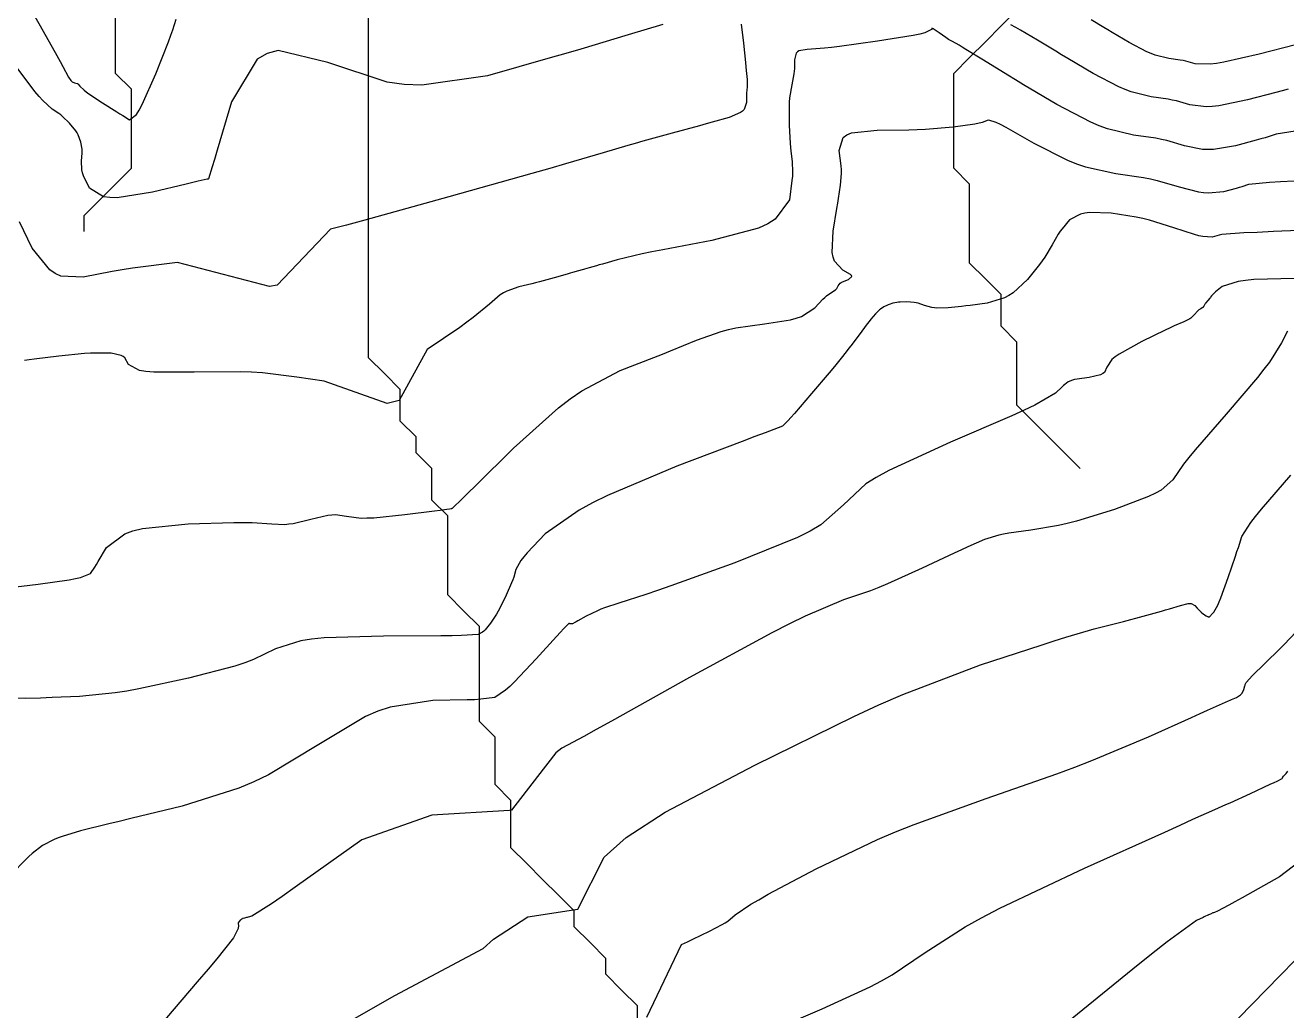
# Model space of a CAD drawing. Header units: metres. Extents: x 837475 to 838479, y 1189012 to 1191015.
# Drawn here: x 837725.3 to 837805.1, y 1190774.6 to 1190836.9 of the extents above; entities that cross this region are included whole.
import ezdxf

# ---------------------------------------------------------------- set-up
doc = ezdxf.new("R2010")
doc.units = ezdxf.units.M
doc.header["$LTSCALE"] = 0.3
for name, color, linetype in [('COTAS 10', 1, 'Continuous'), ('COTAS INT', 252, 'Continuous'), ('DRENAJE', 5, 'Continuous')]:
    doc.layers.add(name, color=color, linetype=linetype)

msp = doc.modelspace()

# ---------------------------------------------------------------- linework, layer by layer
at = {"layer": 'COTAS 10'}
for points, elevation in [([(837724.204, 1190801.332), (837726.137, 1190801.564), (837728.099, 1190801.842), (837728.49, 1190801.916), (837728.815, 1190801.988), (837729.442, 1190802.237), (837729.717, 1190802.636), (837729.822, 1190802.803), (837729.938, 1190802.993), (837730.46, 1190803.886), (837731.615, 1190804.756), (837732.131, 1190804.933), (837732.733, 1190805.082), (837735.613, 1190805.389), (837738.517, 1190805.465), (837739.133, 1190805.468), (837739.667, 1190805.463), (837740.918, 1190805.382), (837741.731, 1190805.347), (837741.99, 1190805.371), (837742.263, 1190805.41), (837743.37, 1190805.674), (837744.448, 1190805.923), (837744.703, 1190805.951), (837744.939, 1190805.963), (837745.635, 1190805.86), (837746.55, 1190805.745), (837746.924, 1190805.749), (837747.351, 1190805.768), (837749.328, 1190805.965), (837751.194, 1190806.206), (837751.55, 1190806.253), (837751.836, 1190806.29), (837752.292, 1190806.353), (837752.3, 1190806.36), (837752.304, 1190806.363), (837752.309, 1190806.365), (837752.336, 1190806.377), (837752.946, 1190806.967), (837753.319, 1190807.334), (837753.781, 1190807.79), (837756.188, 1190810.173), (837759.038, 1190812.724), (837759.779, 1190813.286), (837760.5, 1190813.785), (837762.929, 1190815.068), (837765.064, 1190815.896), (837765.599, 1190816.109), (837766.109, 1190816.315), (837767.751, 1190817.001), (837769.314, 1190817.547), (837769.775, 1190817.666), (837770.249, 1190817.77), (837772.062, 1190818.026), (837773.7, 1190818.281), (837774.063, 1190818.385), (837774.386, 1190818.502), (837775.229, 1190819.044), (837775.752, 1190819.581), (837775.874, 1190819.696), (837775.987, 1190819.796), (837776.315, 1190820.035), (837776.538, 1190820.182), (837776.585, 1190820.224), (837776.626, 1190820.267), (837776.72, 1190820.429), (837776.85, 1190820.592), (837776.913, 1190820.636), (837776.988, 1190820.68), (837777.358, 1190820.834), (837777.577, 1190821.017), (837777.556, 1190821.079), (837777.501, 1190821.146), (837777.006, 1190821.429), (837776.474, 1190822), (837776.395, 1190822.248), (837776.344, 1190822.536), (837776.407, 1190823.899), (837776.634, 1190825.33), (837776.686, 1190825.66), (837776.735, 1190825.961), (837776.872, 1190826.811), (837776.924, 1190827.549), (837776.918, 1190827.779), (837776.903, 1190828.021), (837776.774, 1190828.992), (837777.03, 1190829.826), (837777.258, 1190829.982), (837777.553, 1190830.106), (837779.186, 1190830.284), (837781.186, 1190830.296), (837781.713, 1190830.316), (837782.229, 1190830.342), (837783.994, 1190830.498), (837785.362, 1190830.687), (837785.627, 1190830.735), (837785.844, 1190830.781), (837786.215, 1190830.933), (837786.685, 1190830.792), (837786.965, 1190830.654), (837787.308, 1190830.472), (837789.086, 1190829.459), (837791.219, 1190828.378), (837791.786, 1190828.154), (837792.343, 1190827.963), (837794.269, 1190827.545), (837796.016, 1190827.29), (837796.46, 1190827.202), (837796.886, 1190827.106), (837798.281, 1190826.695), (837799.492, 1190826.371), (837799.803, 1190826.329), (837800.103, 1190826.308), (837801.099, 1190826.407), (837801.905, 1190826.62), (837802.087, 1190826.67), (837802.25, 1190826.717), (837802.687, 1190826.857), (837803.983, 1190826.992), (837804.686, 1190827.035), (837805.54, 1190827.081)], 1640), ([(837764.619, 1190774.165), (837766.819, 1190778.773), (837767.185, 1190778.948), (837767.53, 1190779.112), (837768.589, 1190779.612), (837769.391, 1190780.03), (837769.574, 1190780.142), (837769.739, 1190780.253), (837770.194, 1190780.637), (837771.187, 1190781.311), (837771.693, 1190781.604), (837772.298, 1190781.944), (837775.315, 1190783.554), (837779.197, 1190785.401), (837780.346, 1190785.889), (837781.529, 1190786.367), (837786.071, 1190788.01), (837790.536, 1190789.568), (837791.671, 1190789.993), (837792.761, 1190790.414), (837796.33, 1190791.914), (837799.044, 1190793.136), (837799.596, 1190793.384), (837800.061, 1190793.592), (837801.017, 1190794.015), (837801.39, 1190794.175), (837801.487, 1190794.217), (837801.582, 1190794.259), (837801.901, 1190794.402), (837802.155, 1190794.562), (837802.208, 1190794.615), (837802.255, 1190794.671), (837802.362, 1190794.903), (837802.421, 1190795.126), (837802.437, 1190795.178), (837802.452, 1190795.224), (837802.507, 1190795.352), (837802.906, 1190795.777), (837803.14, 1190796.01), (837803.426, 1190796.294), (837804.904, 1190797.738), (837806.441, 1190799.364)], 1650)]:
    msp.add_lwpolyline(points, dxfattribs=dict(at, elevation=elevation))
at = {"layer": 'COTAS INT'}
for points, elevation in [([(837725.142, 1190838.859), (837726.271, 1190836.874), (837727.315, 1190835.01), (837727.526, 1190834.63), (837727.703, 1190834.309), (837728.058, 1190833.641), (837728.199, 1190833.413), (837728.24, 1190833.369), (837728.283, 1190833.333), (837728.444, 1190833.275), (837728.596, 1190833.242), (837728.632, 1190833.223), (837728.666, 1190833.198), (837728.765, 1190833.072), (837729.037, 1190832.815), (837729.179, 1190832.709), (837729.35, 1190832.587), (837730.209, 1190832.018), (837731.11, 1190831.444), (837731.307, 1190831.318), (837731.481, 1190831.207), (837731.921, 1190830.928), (837732.351, 1190831.262), (837732.519, 1190831.539), (837732.708, 1190831.894), (837733.568, 1190833.841), (837734.374, 1190835.871), (837734.53, 1190836.279), (837734.657, 1190836.619), (837734.87, 1190837.294)], 1632), ([(837805.626, 1190835.684), (837803.33, 1190835.079), (837801.106, 1190834.578), (837800.636, 1190834.499), (837800.229, 1190834.445), (837799.285, 1190834.468), (837798.705, 1190834.639), (837798.528, 1190834.679), (837798.344, 1190834.716), (837797.617, 1190834.822), (837796.764, 1190835.026), (837796.499, 1190835.125), (837796.222, 1190835.243), (837795.119, 1190835.819), (837794.031, 1190836.465), (837793.764, 1190836.625), (837793.511, 1190836.778), (837792.72, 1190837.263)], 1634), ([(837765.636, 1190836.972), (837763.441, 1190836.303), (837760.436, 1190835.407), (837759.494, 1190835.133), (837758.505, 1190834.848), (837754.536, 1190833.724), (837750.386, 1190833.125), (837749.282, 1190833.171), (837748.198, 1190833.308), (837744.445, 1190834.568), (837741.308, 1190835.316), (837740.612, 1190835.13), (837739.991, 1190834.775), (837738.369, 1190832.075), (837737.455, 1190829.01), (837737.279, 1190828.424), (837737.137, 1190827.952), (837736.906, 1190827.197), (837736.885, 1190827.187), (837736.876, 1190827.185), (837736.865, 1190827.182), (837736.813, 1190827.175), (837736.246, 1190827.044), (837735.91, 1190826.964), (837735.497, 1190826.866), (837733.36, 1190826.352), (837731.141, 1190826.005), (837730.676, 1190826.011), (837730.277, 1190826.063), (837729.374, 1190826.618), (837729.005, 1190827.395), (837728.942, 1190827.586), (837728.896, 1190827.767), (837728.871, 1190828.332), (837728.918, 1190828.818), (837728.918, 1190828.948), (837728.912, 1190829.077), (837728.842, 1190829.529), (837728.667, 1190829.979), (837728.595, 1190830.107), (837728.512, 1190830.237), (837728.127, 1190830.717), (837727.683, 1190831.151), (837727.563, 1190831.251), (837727.445, 1190831.343), (837727.029, 1190831.606), (837726.43, 1190832.146), (837726.197, 1190832.412), (837725.934, 1190832.73), (837724.741, 1190834.3)], 1634), ([(837770.585, 1190836.986), (837770.728, 1190835.784), (837770.855, 1190834.557), (837770.882, 1190834.291), (837770.904, 1190834.056), (837770.954, 1190833.475), (837770.967, 1190833.149), (837770.967, 1190833.075), (837770.965, 1190833.009), (837770.944, 1190832.831), (837770.922, 1190832.629), (837770.92, 1190832.549), (837770.919, 1190832.457), (837770.929, 1190832.037), (837770.773, 1190831.593), (837770.667, 1190831.486), (837770.534, 1190831.387), (837769.83, 1190831.087), (837768.74, 1190830.779), (837768.364, 1190830.674), (837767.956, 1190830.562), (837766.218, 1190830.087), (837764.367, 1190829.574), (837763.887, 1190829.438), (837763.423, 1190829.304), (837761.866, 1190828.842), (837759.478, 1190828.144), (837758.489, 1190827.861), (837757.358, 1190827.54), (837752.091, 1190826.059), (837746.787, 1190824.593), (837745.633, 1190824.281), (837744.616, 1190824.009), (837741.239, 1190820.482), (837740.767, 1190820.399), (837734.945, 1190821.902), (837732.11, 1190821.541), (837731.439, 1190821.441), (837730.818, 1190821.341), (837728.986, 1190820.978), (837727.573, 1190821.039), (837727.215, 1190821.206), (837726.872, 1190821.438), (837725.754, 1190822.82), (837724.966, 1190824.481)], 1636), ([(837805.604, 1190830.207), (837804.409, 1190830.024), (837803.702, 1190829.798), (837803.439, 1190829.723), (837803.146, 1190829.641), (837801.842, 1190829.298), (837800.438, 1190829.065), (837800.081, 1190829.052), (837799.738, 1190829.062), (837798.615, 1190829.286), (837797.492, 1190829.617), (837797.149, 1190829.694), (837796.792, 1190829.766), (837795.385, 1190829.971), (837793.732, 1190830.367), (837793.219, 1190830.559), (837792.683, 1190830.786), (837790.546, 1190831.903), (837788.44, 1190833.153), (837787.922, 1190833.464), (837787.432, 1190833.759), (837785.899, 1190834.7), (837784.779, 1190835.393), (837784.549, 1190835.532), (837784.354, 1190835.649), (837783.94, 1190835.882), (837783.697, 1190836.018), (837783.609, 1190836.074), (837783.512, 1190836.138), (837783.09, 1190836.435), (837782.731, 1190836.681), (837782.674, 1190836.713), (837782.635, 1190836.73), (837782.648, 1190836.659), (837782.202, 1190836.439), (837781.873, 1190836.361), (837781.456, 1190836.275), (837779.209, 1190835.906), (837776.807, 1190835.572), (837776.292, 1190835.51), (837775.842, 1190835.46), (837774.76, 1190835.386), (837774.237, 1190835.292), (837774.141, 1190835.23), (837774.065, 1190835.152), (837773.963, 1190834.737), (837773.955, 1190834.179), (837773.939, 1190834.01), (837773.915, 1190833.835), (837773.779, 1190833.151), (837773.646, 1190832.317), (837773.626, 1190832.047), (837773.612, 1190831.76), (837773.62, 1190830.584), (837773.681, 1190829.45), (837773.701, 1190829.19), (837773.721, 1190828.954), (837773.805, 1190828.293), (837773.833, 1190827.614), (837773.818, 1190827.366), (837773.795, 1190827.091), (837773.629, 1190825.881), (837772.739, 1190824.644), (837772.259, 1190824.353), (837771.678, 1190824.084), (837768.734, 1190823.298), (837765.623, 1190822.721), (837764.936, 1190822.584), (837764.324, 1190822.457), (837762.745, 1190822.08), (837761.813, 1190821.812), (837761.608, 1190821.754), (837761.428, 1190821.702), (837760.971, 1190821.575), (837760.682, 1190821.495), (837760.607, 1190821.473), (837760.534, 1190821.453), (837760.291, 1190821.38), (837759.919, 1190821.271), (837759.764, 1190821.227), (837759.588, 1190821.177), (837758.765, 1190820.946), (837757.834, 1190820.693), (837757.588, 1190820.63), (837757.348, 1190820.569), (837756.525, 1190820.373), (837755.761, 1190820.097), (837755.557, 1190819.986), (837755.356, 1190819.86), (837754.661, 1190819.28), (837753.648, 1190818.426), (837753.248, 1190818.127), (837752.795, 1190817.801), (837750.727, 1190816.398), (837748.953, 1190813.184), (837748.197, 1190812.984), (837744.209, 1190814.413), (837742.5, 1190814.661), (837740.311, 1190814.927), (837739.623, 1190814.968), (837738.9, 1190814.995), (837735.992, 1190814.972), (837733.448, 1190814.978), (837732.953, 1190815.021), (837732.55, 1190815.084), (837731.853, 1190815.462), (837731.622, 1190815.875), (837731.512, 1190815.959), (837731.383, 1190816.03), (837730.752, 1190816.177), (837729.781, 1190816.184), (837729.438, 1190816.168), (837729.062, 1190816.143), (837727.436, 1190815.986), (837725.886, 1190815.8), (837725.558, 1190815.757), (837725.274, 1190815.717)], 1638), ([(837805.154, 1190832.88), (837804.791, 1190832.775), (837804.386, 1190832.662), (837802.586, 1190832.189), (837800.772, 1190831.821), (837800.359, 1190831.775), (837799.984, 1190831.754), (837798.95, 1190831.877), (837798.099, 1190832.128), (837797.839, 1190832.187), (837797.568, 1190832.241), (837796.501, 1190832.396), (837795.248, 1190832.697), (837794.859, 1190832.842), (837794.452, 1190833.015), (837792.833, 1190833.861), (837791.235, 1190834.809), (837790.843, 1190835.044), (837790.471, 1190835.268), (837789.309, 1190835.982), (837788.248, 1190836.603), (837787.941, 1190836.769), (837787.627, 1190836.933)], 1636), ([(837809.58, 1190824.078), (837804.229, 1190823.861), (837803.198, 1190823.815), (837802.361, 1190823.777), (837800.966, 1190823.69), (837800.798, 1190823.636), (837800.665, 1190823.598), (837800.355, 1190823.517), (837799.769, 1190823.552), (837799.525, 1190823.606), (837799.246, 1190823.679), (837797.946, 1190824.104), (837796.406, 1190824.581), (837795.976, 1190824.687), (837795.545, 1190824.782), (837793.977, 1190825.029), (837792.612, 1190825.069), (837792.31, 1190825.032), (837792.039, 1190824.976), (837791.335, 1190824.599), (837790.867, 1190824.048), (837790.747, 1190823.881), (837790.63, 1190823.708), (837790.24, 1190823.03), (837789.78, 1190822.257), (837789.619, 1190822.023), (837789.444, 1190821.781), (837788.689, 1190820.836), (837787.78, 1190819.999), (837787.507, 1190819.824), (837787.225, 1190819.675), (837786.131, 1190819.345), (837785.051, 1190819.197), (837784.778, 1190819.163), (837784.516, 1190819.133), (837783.664, 1190819.046), (837782.962, 1190819.027), (837782.795, 1190819.039), (837782.64, 1190819.058), (837782.177, 1190819.19), (837781.77, 1190819.336), (837781.651, 1190819.364), (837781.528, 1190819.386), (837781.06, 1190819.421), (837780.625, 1190819.408), (837780.523, 1190819.399), (837780.43, 1190819.389), (837780.161, 1190819.334), (837779.945, 1190819.257), (837779.885, 1190819.232), (837779.825, 1190819.206), (837779.609, 1190819.099), (837779.394, 1190818.961), (837779.335, 1190818.916), (837779.277, 1190818.866), (837779.066, 1190818.661), (837778.78, 1190818.321), (837778.674, 1190818.187), (837778.557, 1190818.036), (837778.036, 1190817.344), (837777.514, 1190816.644), (837777.395, 1190816.487), (837777.289, 1190816.346), (837776.998, 1190815.97), (837776.565, 1190815.445), (837776.368, 1190815.21), (837776.139, 1190814.937), (837775.031, 1190813.626), (837773.944, 1190812.358), (837773.726, 1190812.112), (837773.545, 1190811.911), (837773.193, 1190811.564), (837772.099, 1190811.143), (837771.451, 1190810.895), (837770.653, 1190810.59), (837766.522, 1190809.016), (837762.138, 1190807.177), (837761.181, 1190806.706), (837760.334, 1190806.251), (837758.2, 1190804.746), (837757.056, 1190803.549), (837756.832, 1190803.288), (837756.65, 1190803.059), (837756.329, 1190802.485), (837756.202, 1190802.009), (837756.143, 1190801.841), (837756.072, 1190801.657), (837755.728, 1190800.862), (837755.325, 1190800.045), (837755.216, 1190799.846), (837755.11, 1190799.661), (837754.737, 1190799.091), (837754.398, 1190798.682), (837754.312, 1190798.598), (837754.23, 1190798.525), (837753.962, 1190798.368), (837752.895, 1190798.307), (837752.309, 1190798.297), (837751.596, 1190798.288), (837747.972, 1190798.28), (837744.22, 1190798.16), (837743.426, 1190798.081), (837742.74, 1190797.983), (837741.147, 1190797.465), (837739.756, 1190796.787), (837739.196, 1190796.588), (837738.562, 1190796.384), (837735.639, 1190795.606), (837732.505, 1190794.937), (837731.737, 1190794.802), (837731.011, 1190794.689), (837728.75, 1190794.462), (837727.023, 1190794.389), (837726.635, 1190794.373), (837726.285, 1190794.359), (837725.348, 1190794.326), (837724.745, 1190794.346)], 1642), ([(837805.567, 1190820.9), (837802.993, 1190820.824), (837802.458, 1190820.774), (837802, 1190820.712), (837800.99, 1190820.385), (837800.577, 1190820.045), (837800.496, 1190819.975), (837800.43, 1190819.916), (837800.31, 1190819.792), (837800.26, 1190819.713), (837800.237, 1190819.683), (837800.21, 1190819.649), (837800.081, 1190819.498), (837799.948, 1190819.339), (837799.919, 1190819.301), (837799.893, 1190819.265), (837799.829, 1190819.155), (837799.774, 1190819.072), (837799.755, 1190819.053), (837799.734, 1190819.036), (837799.644, 1190818.989), (837799.521, 1190818.91), (837799.48, 1190818.874), (837799.434, 1190818.83), (837799.244, 1190818.619), (837799.012, 1190818.396), (837798.94, 1190818.344), (837798.865, 1190818.297), (837798.569, 1190818.165), (837797.967, 1190817.909), (837797.7, 1190817.783), (837797.389, 1190817.635), (837795.903, 1190816.903), (837794.487, 1190816.116), (837794.221, 1190815.933), (837794.009, 1190815.765), (837793.697, 1190815.284), (837793.552, 1190814.953), (837793.446, 1190814.88), (837793.31, 1190814.814), (837792.581, 1190814.645), (837791.818, 1190814.531), (837791.662, 1190814.5), (837791.529, 1190814.47), (837791.247, 1190814.367), (837791.048, 1190814.194), (837790.967, 1190814.12), (837790.876, 1190814.035), (837790.455, 1190813.636), (837789.138, 1190812.876), (837788.482, 1190812.563), (837787.7, 1190812.207), (837783.823, 1190810.552), (837779.923, 1190808.762), (837779.127, 1190808.32), (837778.454, 1190807.901), (837777.048, 1190806.584), (837775.627, 1190805.31), (837774.944, 1190804.919), (837774.136, 1190804.512), (837770.172, 1190802.902), (837766.138, 1190801.466), (837765.286, 1190801.168), (837764.549, 1190800.914), (837762.841, 1190800.354), (837761.942, 1190800.06), (837761.715, 1190799.972), (837761.496, 1190799.882), (837760.785, 1190799.535), (837760.256, 1190799.24), (837760.152, 1190799.183), (837760.068, 1190799.136), (837759.919, 1190799.056), (837759.892, 1190799.048), (837759.878, 1190799.046), (837759.854, 1190799.047), (837759.828, 1190799.051), (837759.82, 1190799.053), (837759.811, 1190799.054), (837759.776, 1190799.058), (837759.739, 1190799.063), (837759.73, 1190799.066), (837759.72, 1190799.068), (837759.687, 1190799.08), (837759.351, 1190798.745), (837759.151, 1190798.529), (837758.904, 1190798.259), (837757.623, 1190796.84), (837756.257, 1190795.389), (837755.956, 1190795.099), (837755.689, 1190794.859), (837755.003, 1190794.395), (837754.118, 1190794.278), (837753.725, 1190794.256), (837753.268, 1190794.239), (837751.081, 1190794.214), (837748.391, 1190793.79), (837747.616, 1190793.521), (837746.829, 1190793.186), (837743.877, 1190791.43), (837740.705, 1190789.5), (837739.779, 1190789.055), (837738.832, 1190788.65), (837735.24, 1190787.511), (837731.988, 1190786.734), (837731.256, 1190786.557), (837730.597, 1190786.396), (837728.824, 1190785.953), (837727.665, 1190785.607), (837727.394, 1190785.508), (837727.143, 1190785.408), (837726.415, 1190785.034), (837725.759, 1190784.524), (837725.553, 1190784.339), (837725.337, 1190784.134), (837724.47, 1190783.234)], 1644), ([(837805.13, 1190817.566), (837804.744, 1190816.819), (837803.977, 1190815.614), (837803.627, 1190815.154), (837803.217, 1190814.64), (837801.238, 1190812.325), (837799.281, 1190810.06), (837798.884, 1190809.577), (837798.55, 1190809.156), (837797.869, 1190808.156), (837797.141, 1190807.508), (837796.777, 1190807.309), (837796.342, 1190807.101), (837794.187, 1190806.282), (837791.784, 1190805.55), (837791.193, 1190805.398), (837790.635, 1190805.267), (837788.887, 1190804.974), (837787.504, 1190804.793), (837787.176, 1190804.732), (837786.871, 1190804.666), (837785.968, 1190804.39), (837784.908, 1190803.924), (837784.504, 1190803.739), (837784.053, 1190803.529), (837782.026, 1190802.57), (837779.842, 1190801.584), (837779.292, 1190801.358), (837778.766, 1190801.151), (837777.062, 1190800.572), (837774.627, 1190799.546), (837773.639, 1190799.058), (837772.515, 1190798.481), (837767.324, 1190795.659), (837762.387, 1190792.905), (837761.423, 1190792.37), (837760.634, 1190791.935), (837759.24, 1190791.187), (837758.867, 1190790.883), (837757.714, 1190789.401), (837756.052, 1190787.258), (837755.936, 1190787.252), (837751.024, 1190786.956), (837746.607, 1190785.395), (837742.392, 1190782.387), (837741.564, 1190781.808), (837740.883, 1190781.338), (837739.647, 1190780.556), (837739.407, 1190780.499), (837739.352, 1190780.486), (837739.303, 1190780.474), (837739.172, 1190780.441), (837739.086, 1190780.415), (837739.066, 1190780.408), (837739.048, 1190780.401), (837738.994, 1190780.373), (837738.943, 1190780.333), (837738.927, 1190780.318), (837738.909, 1190780.301), (837738.838, 1190780.226), (837738.783, 1190780.133), (837738.777, 1190780.105), (837738.774, 1190780.076), (837738.795, 1190779.963), (837738.775, 1190779.773), (837738.746, 1190779.695), (837738.707, 1190779.607), (837738.483, 1190779.2), (837737.434, 1190777.871), (837736.875, 1190777.202), (837736.2, 1190776.402), (837732.793, 1190772.427)], 1646), ([(837742.701, 1190772.128), (837748.679, 1190775.534), (837754.263, 1190778.518), (837754.915, 1190779.109), (837757.102, 1190780.52), (837760.266, 1190781.003), (837761.913, 1190784.296), (837763.313, 1190785.531), (837765.773, 1190787.136), (837771.446, 1190790.103), (837777.711, 1190793.202), (837779.292, 1190793.921), (837780.807, 1190794.58), (837785.723, 1190796.46), (837789.552, 1190797.712), (837790.381, 1190797.976), (837791.109, 1190798.204), (837792.907, 1190798.728), (837794.077, 1190799.028), (837794.411, 1190799.115), (837794.749, 1190799.204), (837796.004, 1190799.539), (837797.146, 1190799.854), (837797.412, 1190799.931), (837797.657, 1190800.002), (837798.361, 1190800.22), (837798.843, 1190800.334), (837798.948, 1190800.339), (837799.04, 1190800.334), (837799.268, 1190800.222), (837799.417, 1190800.045), (837799.46, 1190799.999), (837799.502, 1190799.954), (837799.66, 1190799.801), (837799.808, 1190799.674), (837799.844, 1190799.646), (837799.879, 1190799.621), (837799.987, 1190799.555), (837800.071, 1190799.517), (837800.091, 1190799.51), (837800.108, 1190799.504), (837800.157, 1190799.496), (837800.19, 1190799.503), (837800.198, 1190799.506), (837800.205, 1190799.511), (837800.225, 1190799.534), (837800.271, 1190799.59), (837800.295, 1190799.615), (837800.324, 1190799.644), (837800.466, 1190799.785), (837800.71, 1190800.225), (837800.803, 1190800.443), (837800.906, 1190800.702), (837801.37, 1190801.986), (837801.828, 1190803.329), (837801.928, 1190803.626), (837802.016, 1190803.891), (837802.236, 1190804.575), (837802.798, 1190805.459), (837803.102, 1190805.849), (837803.47, 1190806.303), (837805.333, 1190808.466)], 1648), ([(837772.595, 1190773.372), (837775.694, 1190774.708), (837778.737, 1190776.083), (837779.463, 1190776.464), (837780.139, 1190776.847), (837782.158, 1190778.23), (837784.741, 1190779.897), (837785.771, 1190780.457), (837786.938, 1190781.061), (837792.293, 1190783.6), (837797.357, 1190785.883), (837798.341, 1190786.327), (837799.144, 1190786.688), (837800.53, 1190787.309), (837800.999, 1190787.518), (837801.223, 1190787.619), (837801.487, 1190787.738), (837802.778, 1190788.327), (837804.032, 1190788.905), (837804.272, 1190789.018), (837804.465, 1190789.111), (837804.777, 1190789.277), (837804.796, 1190789.319), (837804.806, 1190789.334), (837804.817, 1190789.35), (837804.874, 1190789.417), (837804.939, 1190789.49), (837804.973, 1190789.528), (837805.029, 1190789.594), (837805.136, 1190789.728)], 1652), ([(837807.818, 1190785.489), (837804.609, 1190783.06), (837802.261, 1190781.725), (837801.796, 1190781.464), (837801.411, 1190781.251), (837800.689, 1190780.872), (837800.501, 1190780.802), (837800.453, 1190780.783), (837800.406, 1190780.764), (837800.251, 1190780.697), (837800.131, 1190780.643), (837800.106, 1190780.631), (837800.086, 1190780.622), (837800.044, 1190780.604), (837799.929, 1190780.552), (837799.863, 1190780.522), (837799.782, 1190780.486), (837799.364, 1190780.297), (837797.515, 1190778.934), (837796.532, 1190778.157), (837795.344, 1190777.206), (837789.353, 1190772.33)], 1654), ([(837800.34, 1190772.387), (837803.745, 1190775.882), (837806.52, 1190778.714)], 1656)]:
    msp.add_lwpolyline(points, dxfattribs=dict(at, elevation=elevation))
at = {"layer": 'DRENAJE'}
for points in [[(837729.038, 1190823.875, 1634.953), (837729.038, 1190824.874, 1634.634), (837730.038, 1190825.874, 1634.17), (837731.037, 1190826.874, 1633.78), (837732.037, 1190827.873, 1633.318), (837732.037, 1190828.873, 1632.919), (837732.037, 1190829.873, 1632.523), (837732.037, 1190830.872, 1632.181), (837732.037, 1190831.872, 1632.036), (837732.037, 1190832.872, 1631.966), (837731.037, 1190833.871, 1631.618), (837731.037, 1190834.871, 1631.172), (837731.037, 1190835.871, 1630.721), (837731.037, 1190836.87, 1630.333), (837731.037, 1190837.87, 1630.088)], [(837764.026, 1190773.892, 1650.077), (837764.026, 1190774.891, 1649.828), (837763.027, 1190775.891, 1649.496), (837762.027, 1190776.891, 1649.173), (837762.027, 1190777.89, 1648.94), (837761.027, 1190778.89, 1648.61), (837760.028, 1190779.89, 1648.291), (837760.028, 1190780.889, 1648.083), (837759.028, 1190781.889, 1647.944), (837758.028, 1190782.888, 1647.565), (837757.029, 1190783.888, 1647.111), (837756.029, 1190784.888, 1646.716), (837756.029, 1190785.887, 1646.428), (837756.029, 1190786.887, 1646.15), (837756.029, 1190787.887, 1645.912), (837755.029, 1190788.886, 1645.549), (837755.029, 1190789.886, 1645.28), (837755.029, 1190790.886, 1645.019), (837755.029, 1190791.885, 1644.779), (837754.03, 1190792.885, 1644.409), (837754.03, 1190793.885, 1644.104), (837754.03, 1190794.884, 1643.712), (837754.03, 1190795.884, 1643.242), (837754.03, 1190796.884, 1642.764), (837754.03, 1190797.883, 1642.327), (837754.03, 1190798.883, 1642.055), (837753.03, 1190799.883, 1641.754), (837752.03, 1190800.882, 1641.377), (837752.03, 1190801.882, 1641.134), (837752.03, 1190802.882, 1640.896), (837752.03, 1190803.881, 1640.658), (837752.03, 1190804.881, 1640.412), (837752.03, 1190805.881, 1640.167), (837751.031, 1190806.88, 1639.829), (837751.031, 1190807.88, 1639.578), (837751.031, 1190808.88, 1639.33), (837750.031, 1190809.879, 1638.968), (837750.031, 1190810.879, 1638.72), (837749.031, 1190811.879, 1638.372), (837749.031, 1190812.878, 1638.141), (837749.031, 1190813.878, 1638.037), (837748.032, 1190814.878, 1637.99), (837747.032, 1190815.877, 1637.858), (837747.032, 1190816.877, 1637.661), (837747.032, 1190817.877, 1637.45), (837747.032, 1190818.876, 1637.239), (837747.032, 1190819.876, 1637.028), (837747.032, 1190820.876, 1636.815), (837747.032, 1190821.875, 1636.602), (837747.032, 1190822.875, 1636.389), (837747.032, 1190823.875, 1636.173), (837747.032, 1190824.874, 1635.945), (837747.032, 1190825.874, 1635.708), (837747.032, 1190826.874, 1635.471), (837747.032, 1190827.873, 1635.235), (837747.032, 1190828.873, 1635.003), (837747.032, 1190829.873, 1634.788), (837747.032, 1190830.872, 1634.58), (837747.032, 1190831.872, 1634.374), (837747.032, 1190832.872, 1634.167), (837747.032, 1190833.871, 1633.952), (837747.032, 1190834.871, 1633.715), (837747.032, 1190835.871, 1633.473), (837747.032, 1190836.87, 1633.231), (837747.032, 1190837.87, 1632.989)], [(837792.017, 1190808.88, 1645.207), (837791.017, 1190809.879, 1644.884), (837790.018, 1190810.879, 1644.558), (837789.018, 1190811.879, 1644.221), (837788.018, 1190812.878, 1643.869), (837788.018, 1190813.878, 1643.615), (837788.018, 1190814.878, 1643.359), (837788.018, 1190815.877, 1643.098), (837788.018, 1190816.877, 1642.838), (837787.019, 1190817.877, 1642.474), (837787.019, 1190818.876, 1642.219), (837787.019, 1190819.876, 1642.026), (837786.019, 1190820.876, 1641.812), (837785.019, 1190821.875, 1641.558), (837785.019, 1190822.875, 1641.389), (837785.019, 1190823.875, 1641.22), (837785.019, 1190824.874, 1641.051), (837785.019, 1190825.874, 1640.882), (837785.019, 1190826.874, 1640.713), (837784.02, 1190827.873, 1640.472), (837784.02, 1190828.873, 1640.297), (837784.02, 1190829.873, 1640.104), (837784.02, 1190830.872, 1639.829), (837784.02, 1190831.872, 1639.444), (837784.02, 1190832.872, 1639.046), (837784.02, 1190833.871, 1638.666), (837785.019, 1190834.871, 1638.099), (837786.019, 1190835.871, 1637.215), (837787.019, 1190836.87, 1636.226), (837788.018, 1190837.87, 1635.203)]]:
    msp.add_polyline3d(points, dxfattribs=at)

doc.saveas('drawing.dxf')
